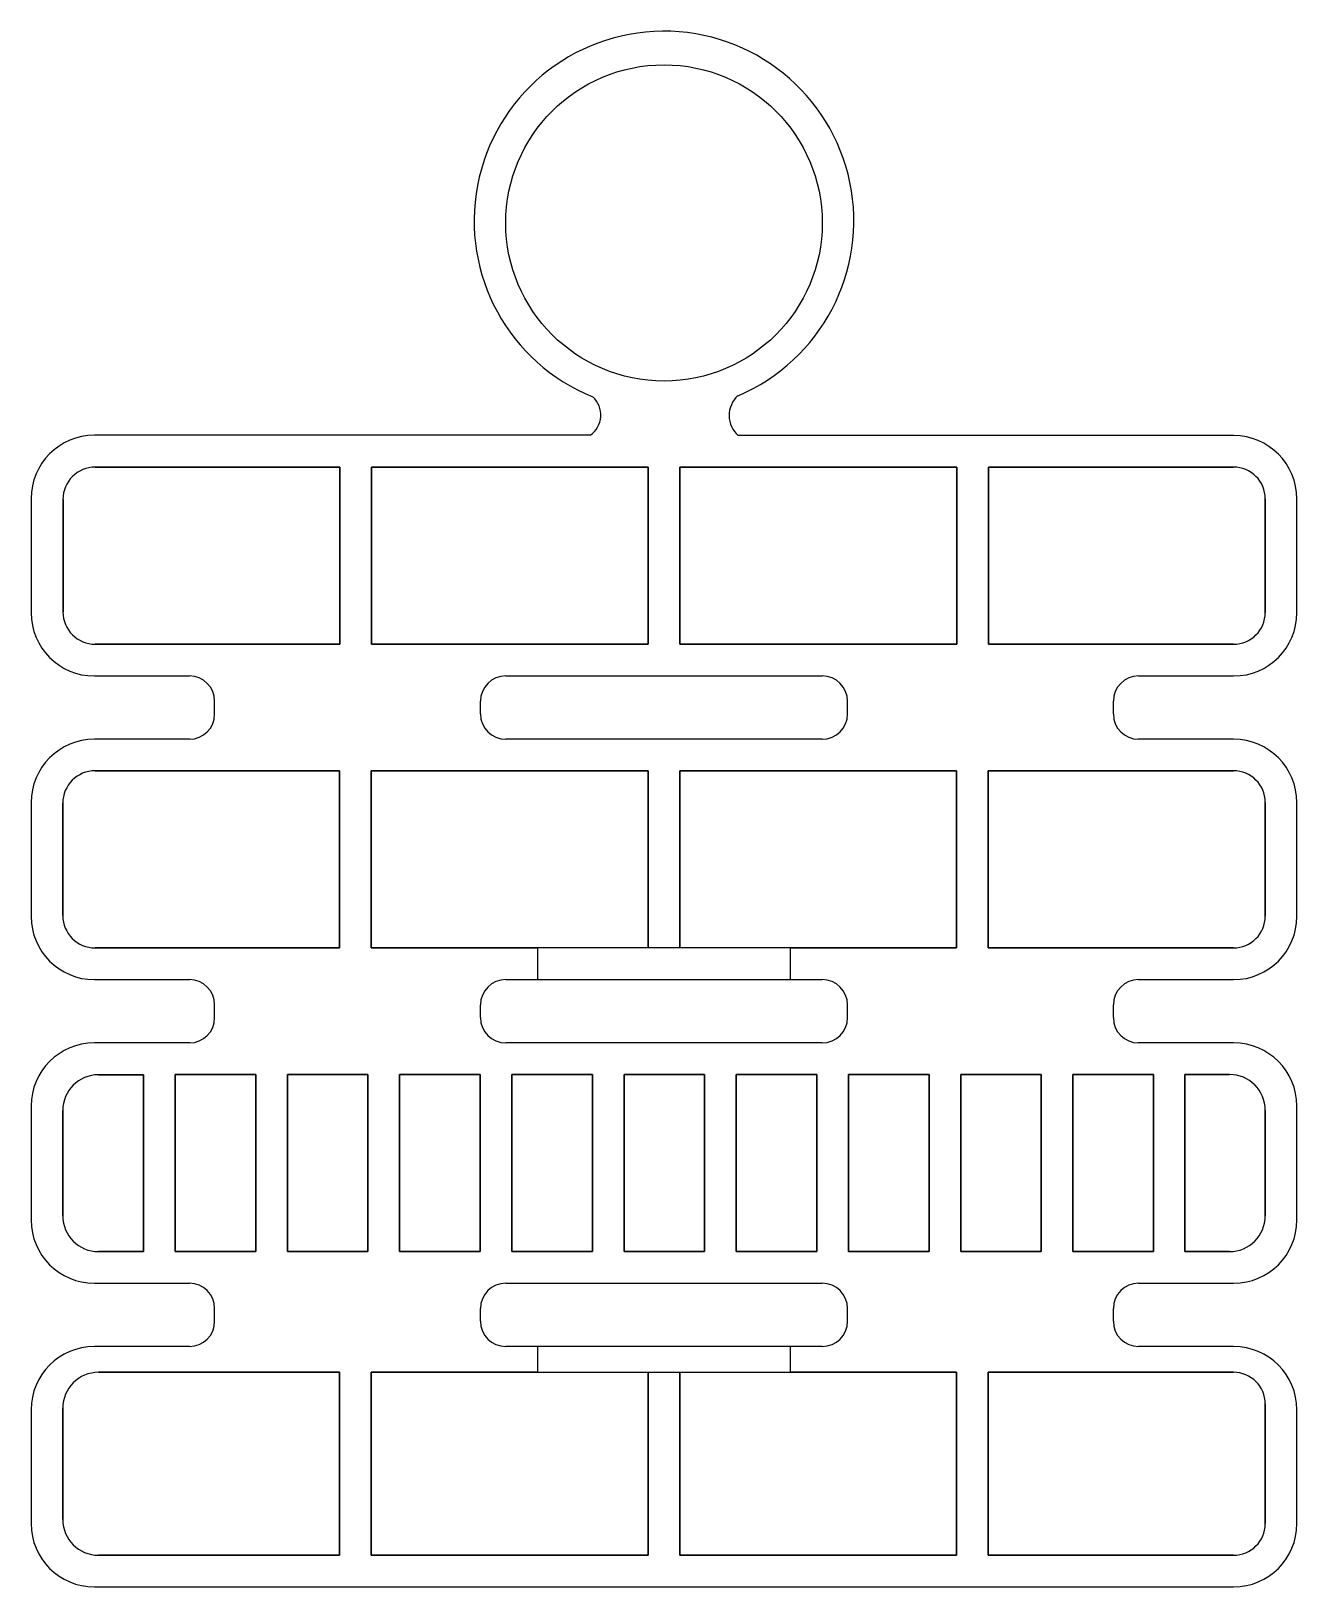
# Model space of a CAD drawing. Header units: millimetres. Extents: x -50 to 50, y 0 to 123.
import ezdxf

# ---------------------------------------------------------------- set-up
doc = ezdxf.new("R2010")
doc.units = ezdxf.units.MM
doc.layers.add('Body', color=7, linetype='CONTINUOUS')

msp = doc.modelspace()

# ---------------------------------------------------------------- linework, layer by layer
at = {"layer": 'Body'}
for p, q in [((12.5, 107.81), (12.5, 107.81, 15)), ((12.5, 107.81), (12.5, 107.81, 15)), ((-5.62, 94.06), (-5.62, 94.06, 15)), ((-5.62, 94.06), (-5.62, 94.06, 15)), ((5.85, 94.16), (5.85, 94.16, 15)), ((5.85, 94.16), (5.85, 94.16, 15)), ((-5.82, 91.03), (-45, 91.03)), ((-5.82, 91.03, 15), (-45, 91.03, 15)), ((-45, 91.03), (-45, 91.03, 15)), ((-45, 91.03), (-45, 91.03, 15)), ((-5.82, 91.03), (-45, 91.03)), ((-5.82, 91.03, 15), (-45, 91.03, 15)), ((-5.82, 91.03), (-5.82, 91.03, 15)), ((-5.82, 91.03), (-5.82, 91.03, 15)), ((45, 91), (5.87, 91)), ((45, 91, 15), (5.87, 91, 15)), ((5.87, 91), (5.87, 91, 15)), ((5.87, 91), (5.87, 91, 15)), ((45, 91), (5.87, 91)), ((45, 91, 15), (5.87, 91, 15)), ((45, 91), (45, 91, 15)), ((45, 91), (45, 91, 15)), ((-25.61, 88.51), (-44.93, 88.51)), ((-44.93, 88.51, 15), (-25.61, 88.51, 15)), ((-44.93, 88.51), (-44.93, 88.51, 15)), ((-25.61, 88.51), (-44.93, 88.51)), ((-44.93, 88.51), (-44.93, 88.51, 15)), ((-44.93, 88.51, 15), (-25.61, 88.51, 15)), ((-25.61, 74.51), (-25.61, 88.51)), ((-25.61, 88.51, 15), (-25.61, 74.51, 15)), ((-25.61, 88.51), (-25.61, 88.51, 15)), ((-25.61, 74.51), (-25.61, 88.51)), ((-25.61, 88.51), (-25.61, 88.51, 15)), ((-25.61, 88.51, 15), (-25.61, 74.51, 15)), ((-23.11, 88.51), (-23.11, 74.51)), ((-1.24, 88.51), (-23.11, 88.51)), ((-23.11, 88.51, 15), (-1.24, 88.51, 15)), ((-23.11, 74.51, 15), (-23.11, 88.51, 15)), ((-23.11, 88.51), (-23.11, 74.51)), ((-23.11, 74.51, 15), (-23.11, 88.51, 15)), ((-23.11, 88.51), (-23.11, 88.51, 15)), ((-1.24, 88.51), (-23.11, 88.51)), ((-23.11, 88.51), (-23.11, 88.51, 15)), ((-23.11, 88.51, 15), (-1.24, 88.51, 15)), ((-1.24, 74.51), (-1.24, 88.51)), ((-1.24, 88.51, 15), (-1.24, 74.51, 15)), ((-1.24, 88.51), (-1.24, 88.51, 15)), ((-1.24, 74.51), (-1.24, 88.51)), ((-1.24, 88.51), (-1.24, 88.51, 15)), ((-1.24, 88.51, 15), (-1.24, 74.51, 15)), ((1.26, 88.51), (1.26, 74.51)), ((23.13, 88.51), (1.26, 88.51)), ((1.26, 88.51, 15), (23.13, 88.51, 15)), ((1.26, 74.51, 15), (1.26, 88.51, 15)), ((1.26, 88.51), (1.26, 74.51)), ((1.26, 74.51, 15), (1.26, 88.51, 15)), ((1.26, 88.51), (1.26, 88.51, 15)), ((23.13, 88.51), (1.26, 88.51)), ((1.26, 88.51), (1.26, 88.51, 15)), ((1.26, 88.51, 15), (23.13, 88.51, 15)), ((23.13, 74.51), (23.13, 88.51)), ((23.13, 88.51, 15), (23.13, 74.51, 15)), ((23.13, 88.51), (23.13, 88.51, 15)), ((23.13, 74.51), (23.13, 88.51)), ((23.13, 88.51), (23.13, 88.51, 15)), ((23.13, 88.51, 15), (23.13, 74.51, 15)), ((25.63, 88.51), (25.63, 74.51)), ((45, 88.51), (25.63, 88.51)), ((25.63, 88.51, 15), (45, 88.51, 15)), ((25.63, 74.51, 15), (25.63, 88.51, 15)), ((25.63, 88.51), (25.63, 74.51)), ((25.63, 74.51, 15), (25.63, 88.51, 15)), ((25.63, 88.51), (25.63, 88.51, 15)), ((45, 88.51), (25.63, 88.51)), ((25.63, 88.51), (25.63, 88.51, 15)), ((25.63, 88.51, 15), (45, 88.51, 15)), ((45, 88.51), (45, 88.51, 15)), ((45, 88.51), (45, 88.51, 15)), ((-50, 86.03), (-50, 77)), ((-50, 86.03, 15), (-50, 77, 15)), ((-50, 86.03), (-50, 86.03, 15)), ((-50, 86.03), (-50, 77)), ((-50, 86.03, 15), (-50, 77, 15)), ((-50, 86.03), (-50, 86.03, 15)), ((-47.48, 85.95), (-47.48, 77.07)), ((-47.48, 77.07, 15), (-47.48, 85.95, 15)), ((-47.48, 85.95), (-47.48, 77.07)), ((-47.48, 77.07, 15), (-47.48, 85.95, 15)), ((-47.48, 85.95), (-47.48, 85.95, 15)), ((-47.48, 85.95), (-47.48, 85.95, 15)), ((47.5, 77.01), (47.5, 86.01)), ((47.5, 86.01, 15), (47.5, 77.01, 15)), ((47.5, 86.01), (47.5, 86.01, 15)), ((47.5, 77.01), (47.5, 86.01)), ((47.5, 86.01), (47.5, 86.01, 15)), ((47.5, 86.01, 15), (47.5, 77.01, 15)), ((50, 77), (50, 86)), ((50, 77, 15), (50, 86, 15)), ((50, 86), (50, 86, 15)), ((50, 86), (50, 86, 15)), ((50, 77), (50, 86)), ((50, 77, 15), (50, 86, 15)), ((-50, 77), (-50, 77, 15)), ((-50, 77), (-50, 77, 15)), ((-47.48, 77.07), (-47.48, 77.07, 15)), ((-47.48, 77.07), (-47.48, 77.07, 15)), ((47.5, 77.01), (47.5, 77.01, 15)), ((47.5, 77.01), (47.5, 77.01, 15)), ((50, 77), (50, 77, 15)), ((50, 77), (50, 77, 15)), ((-44.93, 74.51), (-25.61, 74.51)), ((-25.61, 74.51, 15), (-44.93, 74.51, 15)), ((-44.93, 74.51), (-44.93, 74.51, 15)), ((-44.93, 74.51), (-25.61, 74.51)), ((-25.61, 74.51, 15), (-44.93, 74.51, 15)), ((-44.93, 74.51), (-44.93, 74.51, 15)), ((-25.61, 74.51), (-25.61, 74.51, 15)), ((-25.61, 74.51), (-25.61, 74.51, 15)), ((-23.11, 74.51), (-1.24, 74.51)), ((-1.24, 74.51, 15), (-23.11, 74.51, 15)), ((-23.11, 74.51), (-23.11, 74.51, 15)), ((-23.11, 74.51), (-1.24, 74.51)), ((-1.24, 74.51, 15), (-23.11, 74.51, 15)), ((-23.11, 74.51), (-23.11, 74.51, 15)), ((-1.24, 74.51), (-1.24, 74.51, 15)), ((-1.24, 74.51), (-1.24, 74.51, 15)), ((1.26, 74.51), (23.13, 74.51)), ((23.13, 74.51, 15), (1.26, 74.51, 15)), ((1.26, 74.51), (1.26, 74.51, 15)), ((1.26, 74.51), (23.13, 74.51)), ((23.13, 74.51, 15), (1.26, 74.51, 15)), ((1.26, 74.51), (1.26, 74.51, 15)), ((23.13, 74.51), (23.13, 74.51, 15)), ((23.13, 74.51), (23.13, 74.51, 15)), ((25.63, 74.51), (45, 74.51)), ((45, 74.51, 15), (25.63, 74.51, 15)), ((25.63, 74.51), (25.63, 74.51, 15)), ((25.63, 74.51), (45, 74.51)), ((45, 74.51, 15), (25.63, 74.51, 15)), ((25.63, 74.51), (25.63, 74.51, 15)), ((45, 74.51), (45, 74.51, 15)), ((45, 74.51), (45, 74.51, 15)), ((-45, 72), (-37.5, 72)), ((-45, 72, 15), (-37.5, 72, 15)), ((-45, 72), (-45, 72, 15)), ((-45, 72), (-37.5, 72)), ((-45, 72, 15), (-37.5, 72, 15)), ((-45, 72), (-45, 72, 15)), ((-37.5, 72), (-37.5, 72, 15)), ((-37.5, 72), (-37.5, 72, 15)), ((-12.5, 72), (12.5, 72)), ((-12.5, 72, 15), (12.5, 72, 15)), ((-12.5, 72), (-12.5, 72, 15)), ((-12.5, 72), (-12.5, 72, 15)), ((-12.5, 72), (12.5, 72)), ((-12.5, 72, 15), (12.5, 72, 15)), ((12.5, 72), (12.5, 72, 15)), ((12.5, 72), (12.5, 72, 15)), ((37.5, 72), (45, 72)), ((37.5, 72, 15), (45, 72, 15)), ((37.5, 72), (37.5, 72, 15)), ((37.5, 72), (37.5, 72, 15)), ((37.5, 72), (45, 72)), ((37.5, 72, 15), (45, 72, 15)), ((45, 72), (45, 72, 15)), ((45, 72), (45, 72, 15)), ((-35.5, 69), (-35.5, 70)), ((-35.5, 69, 15), (-35.5, 70, 15)), ((-35.5, 70), (-35.5, 70, 15)), ((-35.5, 69), (-35.5, 70)), ((-35.5, 69, 15), (-35.5, 70, 15)), ((-35.5, 70), (-35.5, 70, 15)), ((-35.5, 69), (-35.5, 69, 15)), ((-35.5, 69), (-35.5, 69, 15)), ((-14.5, 69), (-14.5, 70)), ((-14.5, 69, 15), (-14.5, 70, 15)), ((-14.5, 70), (-14.5, 70, 15)), ((-14.5, 69), (-14.5, 70)), ((-14.5, 69, 15), (-14.5, 70, 15)), ((-14.5, 70), (-14.5, 70, 15)), ((-14.5, 69), (-14.5, 69, 15)), ((-14.5, 69), (-14.5, 69, 15)), ((14.5, 69), (14.5, 70)), ((14.5, 69, 15), (14.5, 70, 15)), ((14.5, 70), (14.5, 70, 15)), ((14.5, 70), (14.5, 70, 15)), ((14.5, 69), (14.5, 70)), ((14.5, 69, 15), (14.5, 70, 15)), ((14.5, 69), (14.5, 69, 15)), ((14.5, 69), (14.5, 69, 15)), ((35.5, 69), (35.5, 70)), ((35.5, 69, 15), (35.5, 70, 15)), ((35.5, 70), (35.5, 70, 15)), ((35.5, 69), (35.5, 70)), ((35.5, 69, 15), (35.5, 70, 15)), ((35.5, 70), (35.5, 70, 15)), ((35.5, 69), (35.5, 69, 15)), ((35.5, 69), (35.5, 69, 15)), ((-37.5, 67), (-45, 67)), ((-37.5, 67, 15), (-45, 67, 15)), ((-45, 67), (-45, 67, 15)), ((-45, 67), (-45, 67, 15)), ((-37.5, 67), (-45, 67)), ((-37.5, 67, 15), (-45, 67, 15)), ((-37.5, 67), (-37.5, 67, 15)), ((-37.5, 67), (-37.5, 67, 15)), ((12.5, 67), (-12.5, 67)), ((12.5, 67, 15), (-12.5, 67, 15)), ((-12.5, 67), (-12.5, 67, 15)), ((-12.5, 67), (-12.5, 67, 15)), ((12.5, 67), (-12.5, 67)), ((12.5, 67, 15), (-12.5, 67, 15)), ((12.5, 67), (12.5, 67, 15)), ((12.5, 67), (12.5, 67, 15)), ((45, 67), (37.5, 67)), ((45, 67, 15), (37.5, 67, 15)), ((37.5, 67), (37.5, 67, 15)), ((45, 67), (37.5, 67)), ((45, 67, 15), (37.5, 67, 15)), ((37.5, 67), (37.5, 67, 15)), ((45, 67), (45, 67, 15)), ((45, 67), (45, 67, 15)), ((-25.63, 64.51), (-44.93, 64.51)), ((-44.93, 64.51, 15), (-25.63, 64.51, 15)), ((-44.93, 64.51), (-44.93, 64.51, 15)), ((-25.63, 64.51), (-44.93, 64.51)), ((-44.93, 64.51), (-44.93, 64.51, 15)), ((-44.93, 64.51, 15), (-25.63, 64.51, 15)), ((-25.63, 50.51), (-25.63, 64.51)), ((-25.63, 64.51, 15), (-25.63, 50.51, 15)), ((-25.63, 64.51), (-25.63, 64.51, 15)), ((-25.63, 50.51), (-25.63, 64.51)), ((-25.63, 64.51), (-25.63, 64.51, 15)), ((-25.63, 64.51, 15), (-25.63, 50.51, 15)), ((-1.25, 64.51), (-23.13, 64.51)), ((-23.13, 64.51), (-23.13, 50.51)), ((-23.13, 64.51, 15), (-1.25, 64.51, 15)), ((-23.13, 50.51, 15), (-23.13, 64.51, 15)), ((-1.25, 64.51), (-23.13, 64.51)), ((-23.13, 64.51), (-23.13, 64.51, 15)), ((-23.13, 64.51, 15), (-1.25, 64.51, 15)), ((-23.13, 64.51), (-23.13, 50.51)), ((-23.13, 50.51, 15), (-23.13, 64.51, 15)), ((-23.13, 64.51), (-23.13, 64.51, 15)), ((-1.25, 50.51), (-1.25, 64.51)), ((-1.25, 64.51, 15), (-1.25, 50.51, 15)), ((-1.25, 50.51), (-1.25, 64.51)), ((-1.25, 64.51), (-1.25, 64.51, 15)), ((-1.25, 64.51, 15), (-1.25, 50.51, 15)), ((-1.25, 64.51), (-1.25, 64.51, 15)), ((23.12, 64.51), (1.25, 64.51)), ((1.25, 64.51), (1.25, 50.51)), ((1.25, 64.51, 15), (23.12, 64.51, 15)), ((1.25, 50.51, 15), (1.25, 64.51, 15)), ((23.12, 64.51), (1.25, 64.51)), ((1.25, 64.51), (1.25, 64.51, 15)), ((1.25, 64.51, 15), (23.12, 64.51, 15)), ((1.25, 64.51), (1.25, 50.51)), ((1.25, 50.51, 15), (1.25, 64.51, 15)), ((1.25, 64.51), (1.25, 64.51, 15)), ((23.12, 50.51), (23.12, 64.51)), ((23.12, 64.51, 15), (23.12, 50.51, 15)), ((23.12, 50.51), (23.12, 64.51)), ((23.12, 64.51), (23.12, 64.51, 15)), ((23.12, 64.51, 15), (23.12, 50.51, 15)), ((23.12, 64.51), (23.12, 64.51, 15)), ((25.62, 64.51), (25.62, 50.51)), ((45, 64.51), (25.62, 64.51)), ((25.62, 64.51, 15), (45, 64.51, 15)), ((25.62, 50.51, 15), (25.62, 64.51, 15)), ((25.62, 64.51), (25.62, 50.51)), ((25.62, 50.51, 15), (25.62, 64.51, 15)), ((25.62, 64.51), (25.62, 64.51, 15)), ((45, 64.51), (25.62, 64.51)), ((25.62, 64.51), (25.62, 64.51, 15)), ((25.62, 64.51, 15), (45, 64.51, 15)), ((45, 64.51), (45, 64.51, 15)), ((45, 64.51), (45, 64.51, 15)), ((-50, 62), (-50, 53)), ((-50, 62, 15), (-50, 53, 15)), ((-50, 62), (-50, 62, 15)), ((-50, 62), (-50, 53)), ((-50, 62, 15), (-50, 53, 15)), ((-50, 62), (-50, 62, 15)), ((-47.5, 61.94), (-47.5, 53.07)), ((-47.5, 53.07, 15), (-47.5, 61.94, 15)), ((-47.5, 61.94), (-47.5, 53.07)), ((-47.5, 53.07, 15), (-47.5, 61.94, 15)), ((-47.5, 61.94), (-47.5, 61.94, 15)), ((-47.5, 61.94), (-47.5, 61.94, 15)), ((47.5, 53.01), (47.5, 62.01)), ((47.5, 62.01, 15), (47.5, 53.01, 15)), ((47.5, 62.01), (47.5, 62.01, 15)), ((47.5, 53.01), (47.5, 62.01)), ((47.5, 62.01), (47.5, 62.01, 15)), ((47.5, 62.01, 15), (47.5, 53.01, 15)), ((50, 53), (50, 62)), ((50, 53, 15), (50, 62, 15)), ((50, 62), (50, 62, 15)), ((50, 53), (50, 62)), ((50, 53, 15), (50, 62, 15)), ((50, 62), (50, 62, 15)), ((-50, 53), (-50, 53, 15)), ((-50, 53), (-50, 53, 15)), ((-47.5, 53.07), (-47.5, 53.07, 15)), ((-47.5, 53.07), (-47.5, 53.07, 15)), ((47.5, 53.01), (47.5, 53.01, 15)), ((47.5, 53.01), (47.5, 53.01, 15)), ((50, 53), (50, 53, 15)), ((50, 53), (50, 53, 15)), ((-44.93, 50.51), (-25.63, 50.51)), ((-25.63, 50.51, 15), (-44.93, 50.51, 15)), ((-44.93, 50.51), (-44.93, 50.51, 15)), ((-44.93, 50.51), (-25.63, 50.51)), ((-25.63, 50.51, 15), (-44.93, 50.51, 15)), ((-44.93, 50.51), (-44.93, 50.51, 15)), ((-25.63, 50.51), (-25.63, 50.51, 15)), ((-25.63, 50.51), (-25.63, 50.51, 15)), ((-23.13, 50.51), (-10, 50.51)), ((-1.25, 50.51, 15), (-23.13, 50.51, 15)), ((-23.13, 50.51), (-23.13, 50.51, 15)), ((-23.13, 50.51), (-10, 50.51)), ((-1.25, 50.51, 15), (-23.13, 50.51, 15)), ((-23.13, 50.51), (-23.13, 50.51, 15)), ((-10, 50.51), (-10, 48)), ((-10, 50.51), (-10, 50.51, 3)), ((-1.25, 50.51, 3), (-10, 50.51, 3)), ((-10, 50.51), (-10, 50.51, 3)), ((-10, 50.51), (-10, 48)), ((-10, 50.51, 3), (-10, 48, 3)), ((-10, 50.51, 3), (-10, 48, 3)), ((-1.25, 50.51, 3), (-10, 50.51, 3)), ((1.25, 50.51), (-1.25, 50.51)), ((1.25, 50.51), (-1.25, 50.51)), ((-1.25, 50.51), (-1.25, 50.51, 3)), ((1.25, 50.51, 3), (-1.25, 50.51, 3)), ((-1.25, 50.51), (-1.25, 50.51, 3)), ((-1.25, 50.51, 3), (-1.25, 50.51, 15)), ((-1.25, 50.51, 3), (-1.25, 50.51, 15)), ((1.25, 50.51, 3), (-1.25, 50.51, 3)), ((23.12, 50.51, 15), (1.25, 50.51, 15)), ((23.12, 50.51, 15), (1.25, 50.51, 15)), ((1.25, 50.51, 3), (1.25, 50.51, 15)), ((10, 50.51, 3), (1.25, 50.51, 3)), ((1.25, 50.51), (1.25, 50.51, 3)), ((1.25, 50.51, 3), (1.25, 50.51, 15)), ((1.25, 50.51), (1.25, 50.51, 3)), ((10, 50.51, 3), (1.25, 50.51, 3)), ((10, 48), (10, 50.51)), ((10, 50.51), (23.12, 50.51)), ((10, 50.51), (10, 50.51, 3)), ((10, 48), (10, 50.51)), ((10, 48, 3), (10, 50.51, 3)), ((10, 50.51), (23.12, 50.51)), ((10, 50.51), (10, 50.51, 3)), ((10, 48, 3), (10, 50.51, 3)), ((23.12, 50.51), (23.12, 50.51, 15)), ((23.12, 50.51), (23.12, 50.51, 15)), ((25.62, 50.51), (45, 50.51)), ((45, 50.51, 15), (25.62, 50.51, 15)), ((25.62, 50.51), (25.62, 50.51, 15)), ((25.62, 50.51), (45, 50.51)), ((45, 50.51, 15), (25.62, 50.51, 15)), ((25.62, 50.51), (25.62, 50.51, 15)), ((45, 50.51), (45, 50.51, 15)), ((45, 50.51), (45, 50.51, 15)), ((-45, 48), (-37.5, 48)), ((-45, 48, 15), (-37.5, 48, 15)), ((-45, 48), (-45, 48, 15)), ((-45, 48), (-37.5, 48)), ((-45, 48, 15), (-37.5, 48, 15)), ((-45, 48), (-45, 48, 15)), ((-37.5, 48), (-37.5, 48, 15)), ((-37.5, 48), (-37.5, 48, 15)), ((-12.5, 48), (-10, 48)), ((-12.5, 48, 15), (12.5, 48, 15)), ((-12.5, 48), (-10, 48)), ((-12.5, 48, 15), (12.5, 48, 15)), ((-12.5, 48), (-12.5, 48, 15)), ((-12.5, 48), (-12.5, 48, 15)), ((-10, 48), (-10, 48, 3)), ((-10, 48, 3), (10, 48, 3)), ((-10, 48), (-10, 48, 3)), ((-10, 48, 3), (10, 48, 3)), ((10, 48), (12.5, 48)), ((10, 48), (10, 48, 3)), ((10, 48), (12.5, 48)), ((10, 48), (10, 48, 3)), ((12.5, 48), (12.5, 48, 15)), ((12.5, 48), (12.5, 48, 15)), ((37.5, 48), (45, 48)), ((37.5, 48, 15), (45, 48, 15)), ((37.5, 48), (37.5, 48, 15)), ((37.5, 48), (37.5, 48, 15)), ((37.5, 48), (45, 48)), ((37.5, 48, 15), (45, 48, 15)), ((45, 48), (45, 48, 15)), ((45, 48), (45, 48, 15)), ((-35.5, 45), (-35.5, 46)), ((-35.5, 45, 15), (-35.5, 46, 15)), ((-35.5, 46), (-35.5, 46, 15)), ((-35.5, 45), (-35.5, 46)), ((-35.5, 45, 15), (-35.5, 46, 15)), ((-35.5, 46), (-35.5, 46, 15)), ((-14.5, 45), (-14.5, 46)), ((-14.5, 45, 15), (-14.5, 46, 15)), ((-14.5, 46), (-14.5, 46, 15)), ((-14.5, 46), (-14.5, 46, 15)), ((-14.5, 45), (-14.5, 46)), ((-14.5, 45, 15), (-14.5, 46, 15)), ((14.5, 45), (14.5, 46)), ((14.5, 45, 15), (14.5, 46, 15)), ((14.5, 46), (14.5, 46, 15)), ((14.5, 45), (14.5, 46)), ((14.5, 45, 15), (14.5, 46, 15)), ((14.5, 46), (14.5, 46, 15)), ((35.5, 45), (35.5, 46)), ((35.5, 45, 15), (35.5, 46, 15)), ((35.5, 46), (35.5, 46, 15)), ((35.5, 45), (35.5, 46)), ((35.5, 45, 15), (35.5, 46, 15)), ((35.5, 46), (35.5, 46, 15)), ((-35.5, 45), (-35.5, 45, 15)), ((-35.5, 45), (-35.5, 45, 15)), ((-14.5, 45), (-14.5, 45, 15)), ((-14.5, 45), (-14.5, 45, 15)), ((14.5, 45), (14.5, 45, 15)), ((14.5, 45), (14.5, 45, 15)), ((35.5, 45), (35.5, 45, 15)), ((35.5, 45), (35.5, 45, 15)), ((-37.5, 43), (-45, 43)), ((-37.5, 43, 15), (-45, 43, 15)), ((-45, 43), (-45, 43, 15)), ((-45, 43), (-45, 43, 15)), ((-37.5, 43), (-45, 43)), ((-37.5, 43, 15), (-45, 43, 15)), ((-37.5, 43), (-37.5, 43, 15)), ((-37.5, 43), (-37.5, 43, 15)), ((12.5, 43), (-12.5, 43)), ((12.5, 43, 15), (-12.5, 43, 15)), ((-12.5, 43), (-12.5, 43, 15)), ((-12.5, 43), (-12.5, 43, 15)), ((12.5, 43), (-12.5, 43)), ((12.5, 43, 15), (-12.5, 43, 15)), ((12.5, 43), (12.5, 43, 15)), ((12.5, 43), (12.5, 43, 15)), ((45, 43), (37.5, 43)), ((45, 43, 15), (37.5, 43, 15)), ((37.5, 43), (37.5, 43, 15)), ((45, 43), (37.5, 43)), ((45, 43, 15), (37.5, 43, 15)), ((37.5, 43), (37.5, 43, 15)), ((45, 43), (45, 43, 15)), ((45, 43), (45, 43, 15)), ((-44.67, 40.48), (-41.12, 40.48)), ((-41.12, 40.48, 15), (-44.67, 40.48, 15)), ((-44.67, 40.48), (-44.67, 40.48, 15)), ((-44.67, 40.48), (-41.12, 40.48)), ((-41.12, 40.48, 15), (-44.67, 40.48, 15)), ((-44.67, 40.48), (-44.67, 40.48, 15)), ((-41.12, 40.48), (-41.12, 26.5)), ((-41.12, 26.5, 15), (-41.12, 40.48, 15)), ((-41.12, 40.48), (-41.12, 40.48, 15)), ((-41.12, 40.48), (-41.12, 26.5)), ((-41.12, 26.5, 15), (-41.12, 40.48, 15)), ((-41.12, 40.48), (-41.12, 40.48, 15)), ((-38.62, 26.5), (-38.62, 40.49)), ((-38.62, 40.49), (-32.25, 40.49)), ((-32.25, 40.49, 15), (-38.62, 40.49, 15)), ((-38.62, 40.49, 15), (-38.62, 26.5, 15)), ((-38.62, 26.5), (-38.62, 40.49)), ((-38.62, 40.49), (-38.62, 40.49, 15)), ((-38.62, 40.49, 15), (-38.62, 26.5, 15)), ((-38.62, 40.49), (-32.25, 40.49)), ((-32.25, 40.49, 15), (-38.62, 40.49, 15)), ((-38.62, 40.49), (-38.62, 40.49, 15)), ((-32.25, 40.49), (-32.25, 26.5)), ((-32.25, 26.5, 15), (-32.25, 40.49, 15)), ((-32.25, 40.49), (-32.25, 40.49, 15)), ((-32.25, 40.49), (-32.25, 26.5)), ((-32.25, 26.5, 15), (-32.25, 40.49, 15)), ((-32.25, 40.49), (-32.25, 40.49, 15)), ((-29.75, 26.5), (-29.75, 40.49)), ((-29.75, 40.49), (-23.39, 40.49)), ((-23.39, 40.49, 15), (-29.75, 40.49, 15)), ((-29.75, 40.49, 15), (-29.75, 26.5, 15)), ((-29.75, 26.5), (-29.75, 40.49)), ((-29.75, 40.49), (-29.75, 40.49, 15)), ((-29.75, 40.49, 15), (-29.75, 26.5, 15)), ((-29.75, 40.49), (-23.39, 40.49)), ((-23.39, 40.49, 15), (-29.75, 40.49, 15)), ((-29.75, 40.49), (-29.75, 40.49, 15)), ((-23.39, 40.49), (-23.39, 26.5)), ((-23.39, 26.5, 15), (-23.39, 40.49, 15)), ((-23.39, 40.49), (-23.39, 40.49, 15)), ((-23.39, 40.49), (-23.39, 26.5)), ((-23.39, 26.5, 15), (-23.39, 40.49, 15)), ((-23.39, 40.49), (-23.39, 40.49, 15)), ((-20.89, 26.5), (-20.89, 40.49)), ((-20.89, 40.49), (-14.52, 40.49)), ((-14.52, 40.49, 15), (-20.89, 40.49, 15)), ((-20.89, 40.49, 15), (-20.89, 26.5, 15)), ((-20.89, 26.5), (-20.89, 40.49)), ((-20.89, 40.49), (-20.89, 40.49, 15)), ((-20.89, 40.49, 15), (-20.89, 26.5, 15)), ((-20.89, 40.49), (-14.52, 40.49)), ((-14.52, 40.49, 15), (-20.89, 40.49, 15)), ((-20.89, 40.49), (-20.89, 40.49, 15)), ((-14.52, 40.49), (-14.52, 26.5)), ((-14.52, 26.5, 15), (-14.52, 40.49, 15)), ((-14.52, 40.49), (-14.52, 40.49, 15)), ((-14.52, 40.49), (-14.52, 26.5)), ((-14.52, 26.5, 15), (-14.52, 40.49, 15)), ((-14.52, 40.49), (-14.52, 40.49, 15)), ((-12.02, 26.5), (-12.02, 40.49)), ((-12.02, 40.49), (-5.66, 40.49)), ((-5.66, 40.49, 15), (-12.02, 40.49, 15)), ((-12.02, 40.49, 15), (-12.02, 26.5, 15)), ((-12.02, 26.5), (-12.02, 40.49)), ((-12.02, 40.49), (-12.02, 40.49, 15)), ((-12.02, 40.49, 15), (-12.02, 26.5, 15)), ((-12.02, 40.49), (-5.66, 40.49)), ((-5.66, 40.49, 15), (-12.02, 40.49, 15)), ((-12.02, 40.49), (-12.02, 40.49, 15)), ((-5.66, 40.49), (-5.66, 26.5)), ((-5.66, 26.5, 15), (-5.66, 40.49, 15)), ((-5.66, 40.49), (-5.66, 40.49, 15)), ((-5.66, 40.49), (-5.66, 26.5)), ((-5.66, 26.5, 15), (-5.66, 40.49, 15)), ((-5.66, 40.49), (-5.66, 40.49, 15)), ((-3.16, 26.5), (-3.16, 40.49)), ((-3.16, 40.49), (3.21, 40.49)), ((3.21, 40.49, 15), (-3.16, 40.49, 15)), ((-3.16, 40.49, 15), (-3.16, 26.5, 15)), ((-3.16, 26.5), (-3.16, 40.49)), ((-3.16, 40.49), (-3.16, 40.49, 15)), ((-3.16, 40.49, 15), (-3.16, 26.5, 15)), ((-3.16, 40.49), (3.21, 40.49)), ((3.21, 40.49, 15), (-3.16, 40.49, 15)), ((-3.16, 40.49), (-3.16, 40.49, 15)), ((3.21, 40.49), (3.21, 26.5)), ((3.21, 26.5, 15), (3.21, 40.49, 15)), ((3.21, 40.49), (3.21, 40.49, 15)), ((3.21, 40.49), (3.21, 26.5)), ((3.21, 26.5, 15), (3.21, 40.49, 15)), ((3.21, 40.49), (3.21, 40.49, 15)), ((5.71, 26.5), (5.71, 40.49)), ((5.71, 40.49), (12.07, 40.49)), ((12.07, 40.49, 15), (5.71, 40.49, 15)), ((5.71, 40.49, 15), (5.71, 26.5, 15)), ((5.71, 26.5), (5.71, 40.49)), ((5.71, 40.49), (5.71, 40.49, 15)), ((5.71, 40.49, 15), (5.71, 26.5, 15)), ((5.71, 40.49), (12.07, 40.49)), ((12.07, 40.49, 15), (5.71, 40.49, 15)), ((5.71, 40.49), (5.71, 40.49, 15)), ((12.07, 40.49), (12.07, 26.5)), ((12.07, 26.5, 15), (12.07, 40.49, 15)), ((12.07, 40.49), (12.07, 40.49, 15)), ((12.07, 40.49), (12.07, 26.5)), ((12.07, 26.5, 15), (12.07, 40.49, 15)), ((12.07, 40.49), (12.07, 40.49, 15)), ((14.57, 26.5), (14.57, 40.49)), ((14.57, 40.49), (20.94, 40.49)), ((20.94, 40.49, 15), (14.57, 40.49, 15)), ((14.57, 40.49, 15), (14.57, 26.5, 15)), ((14.57, 26.5), (14.57, 40.49)), ((14.57, 40.49), (14.57, 40.49, 15)), ((14.57, 40.49, 15), (14.57, 26.5, 15)), ((14.57, 40.49), (20.94, 40.49)), ((20.94, 40.49, 15), (14.57, 40.49, 15)), ((14.57, 40.49), (14.57, 40.49, 15)), ((20.94, 40.49), (20.94, 26.5)), ((20.94, 26.5, 15), (20.94, 40.49, 15)), ((20.94, 40.49), (20.94, 40.49, 15)), ((20.94, 40.49), (20.94, 26.5)), ((20.94, 26.5, 15), (20.94, 40.49, 15)), ((20.94, 40.49), (20.94, 40.49, 15)), ((23.44, 26.5), (23.44, 40.49)), ((23.44, 40.49), (29.8, 40.49)), ((29.8, 40.49, 15), (23.44, 40.49, 15)), ((23.44, 40.49, 15), (23.44, 26.5, 15)), ((23.44, 26.5), (23.44, 40.49)), ((23.44, 40.49), (23.44, 40.49, 15)), ((23.44, 40.49, 15), (23.44, 26.5, 15)), ((23.44, 40.49), (29.8, 40.49)), ((29.8, 40.49, 15), (23.44, 40.49, 15)), ((23.44, 40.49), (23.44, 40.49, 15)), ((29.8, 40.49), (29.8, 26.5)), ((29.8, 26.5, 15), (29.8, 40.49, 15)), ((29.8, 40.49), (29.8, 40.49, 15)), ((29.8, 40.49), (29.8, 26.5)), ((29.8, 26.5, 15), (29.8, 40.49, 15)), ((29.8, 40.49), (29.8, 40.49, 15)), ((32.3, 26.5), (32.3, 40.49)), ((32.3, 40.49), (38.66, 40.49)), ((38.66, 40.49, 15), (32.3, 40.49, 15)), ((32.3, 40.49, 15), (32.3, 26.5, 15)), ((32.3, 26.5), (32.3, 40.49)), ((32.3, 40.49), (32.3, 40.49, 15)), ((32.3, 40.49, 15), (32.3, 26.5, 15)), ((32.3, 40.49), (38.66, 40.49)), ((38.66, 40.49, 15), (32.3, 40.49, 15)), ((32.3, 40.49), (32.3, 40.49, 15)), ((38.66, 40.49), (38.66, 26.5)), ((38.66, 26.5, 15), (38.66, 40.49, 15)), ((38.66, 40.49), (38.66, 40.49, 15)), ((38.66, 40.49), (38.66, 26.5)), ((38.66, 26.5, 15), (38.66, 40.49, 15)), ((38.66, 40.49), (38.66, 40.49, 15)), ((41.16, 26.5), (41.16, 40.5)), ((41.16, 40.5), (44.67, 40.5)), ((44.67, 40.5, 15), (41.16, 40.5, 15)), ((41.16, 40.5, 15), (41.16, 26.5, 15)), ((41.16, 26.5), (41.16, 40.5)), ((41.16, 40.5), (41.16, 40.5, 15)), ((41.16, 40.5, 15), (41.16, 26.5, 15)), ((41.16, 40.5), (44.67, 40.5)), ((44.67, 40.5, 15), (41.16, 40.5, 15)), ((41.16, 40.5), (41.16, 40.5, 15)), ((44.67, 40.5), (44.67, 40.5, 15)), ((44.67, 40.5), (44.67, 40.5, 15)), ((-50, 38), (-50, 29)), ((-50, 38, 15), (-50, 29, 15)), ((-50, 38), (-50, 38, 15)), ((-50, 38), (-50, 29)), ((-50, 38, 15), (-50, 29, 15)), ((-50, 38), (-50, 38, 15)), ((-47.5, 29.33), (-47.5, 37.65)), ((-47.5, 37.65, 15), (-47.5, 29.33, 15)), ((-47.5, 37.65), (-47.5, 37.65, 15)), ((-47.5, 29.33), (-47.5, 37.65)), ((-47.5, 37.65), (-47.5, 37.65, 15)), ((-47.5, 37.65, 15), (-47.5, 29.33, 15)), ((47.5, 37.67), (47.5, 29.33)), ((47.5, 29.33, 15), (47.5, 37.67, 15)), ((47.5, 37.67), (47.5, 29.33)), ((47.5, 29.33, 15), (47.5, 37.67, 15)), ((47.5, 37.67), (47.5, 37.67, 15)), ((47.5, 37.67), (47.5, 37.67, 15)), ((50, 29), (50, 38)), ((50, 29, 15), (50, 38, 15)), ((50, 38), (50, 38, 15)), ((50, 29), (50, 38)), ((50, 29, 15), (50, 38, 15)), ((50, 38), (50, 38, 15)), ((-50, 29), (-50, 29, 15)), ((-50, 29), (-50, 29, 15)), ((-47.5, 29.33), (-47.5, 29.33, 15)), ((-47.5, 29.33), (-47.5, 29.33, 15)), ((47.5, 29.33), (47.5, 29.33, 15)), ((47.5, 29.33), (47.5, 29.33, 15)), ((50, 29), (50, 29, 15)), ((50, 29), (50, 29, 15)), ((-41.12, 26.5), (-44.67, 26.5)), ((-44.67, 26.5, 15), (-41.12, 26.5, 15)), ((-44.67, 26.5), (-44.67, 26.5, 15)), ((-41.12, 26.5), (-44.67, 26.5)), ((-44.67, 26.5), (-44.67, 26.5, 15)), ((-44.67, 26.5, 15), (-41.12, 26.5, 15)), ((-41.12, 26.5), (-41.12, 26.5, 15)), ((-41.12, 26.5), (-41.12, 26.5, 15)), ((-32.25, 26.5), (-38.62, 26.5)), ((-38.62, 26.5, 15), (-32.25, 26.5, 15)), ((-38.62, 26.5), (-38.62, 26.5, 15)), ((-32.25, 26.5), (-38.62, 26.5)), ((-38.62, 26.5), (-38.62, 26.5, 15)), ((-38.62, 26.5, 15), (-32.25, 26.5, 15)), ((-32.25, 26.5), (-32.25, 26.5, 15)), ((-32.25, 26.5), (-32.25, 26.5, 15)), ((-23.39, 26.5), (-29.75, 26.5)), ((-29.75, 26.5, 15), (-23.39, 26.5, 15)), ((-29.75, 26.5), (-29.75, 26.5, 15)), ((-23.39, 26.5), (-29.75, 26.5)), ((-29.75, 26.5), (-29.75, 26.5, 15)), ((-29.75, 26.5, 15), (-23.39, 26.5, 15)), ((-23.39, 26.5), (-23.39, 26.5, 15)), ((-23.39, 26.5), (-23.39, 26.5, 15)), ((-14.52, 26.5), (-20.89, 26.5)), ((-20.89, 26.5, 15), (-14.52, 26.5, 15)), ((-20.89, 26.5), (-20.89, 26.5, 15)), ((-14.52, 26.5), (-20.89, 26.5)), ((-20.89, 26.5), (-20.89, 26.5, 15)), ((-20.89, 26.5, 15), (-14.52, 26.5, 15)), ((-14.52, 26.5), (-14.52, 26.5, 15)), ((-14.52, 26.5), (-14.52, 26.5, 15)), ((-5.66, 26.5), (-12.02, 26.5)), ((-12.02, 26.5, 15), (-5.66, 26.5, 15)), ((-12.02, 26.5), (-12.02, 26.5, 15)), ((-5.66, 26.5), (-12.02, 26.5)), ((-12.02, 26.5), (-12.02, 26.5, 15)), ((-12.02, 26.5, 15), (-5.66, 26.5, 15)), ((-5.66, 26.5), (-5.66, 26.5, 15)), ((-5.66, 26.5), (-5.66, 26.5, 15)), ((3.21, 26.5), (-3.16, 26.5)), ((-3.16, 26.5, 15), (3.21, 26.5, 15)), ((-3.16, 26.5), (-3.16, 26.5, 15)), ((3.21, 26.5), (-3.16, 26.5)), ((-3.16, 26.5), (-3.16, 26.5, 15)), ((-3.16, 26.5, 15), (3.21, 26.5, 15)), ((3.21, 26.5), (3.21, 26.5, 15)), ((3.21, 26.5), (3.21, 26.5, 15)), ((12.07, 26.5), (5.71, 26.5)), ((5.71, 26.5, 15), (12.07, 26.5, 15)), ((5.71, 26.5), (5.71, 26.5, 15)), ((12.07, 26.5), (5.71, 26.5)), ((5.71, 26.5), (5.71, 26.5, 15)), ((5.71, 26.5, 15), (12.07, 26.5, 15)), ((12.07, 26.5), (12.07, 26.5, 15)), ((12.07, 26.5), (12.07, 26.5, 15)), ((20.94, 26.5), (14.57, 26.5)), ((14.57, 26.5, 15), (20.94, 26.5, 15)), ((14.57, 26.5), (14.57, 26.5, 15)), ((20.94, 26.5), (14.57, 26.5)), ((14.57, 26.5), (14.57, 26.5, 15)), ((14.57, 26.5, 15), (20.94, 26.5, 15)), ((20.94, 26.5), (20.94, 26.5, 15)), ((20.94, 26.5), (20.94, 26.5, 15)), ((29.8, 26.5), (23.44, 26.5)), ((23.44, 26.5, 15), (29.8, 26.5, 15)), ((23.44, 26.5), (23.44, 26.5, 15)), ((29.8, 26.5), (23.44, 26.5)), ((23.44, 26.5), (23.44, 26.5, 15)), ((23.44, 26.5, 15), (29.8, 26.5, 15)), ((29.8, 26.5), (29.8, 26.5, 15)), ((29.8, 26.5), (29.8, 26.5, 15)), ((38.66, 26.5), (32.3, 26.5)), ((32.3, 26.5, 15), (38.66, 26.5, 15)), ((32.3, 26.5), (32.3, 26.5, 15)), ((38.66, 26.5), (32.3, 26.5)), ((32.3, 26.5), (32.3, 26.5, 15)), ((32.3, 26.5, 15), (38.66, 26.5, 15)), ((38.66, 26.5), (38.66, 26.5, 15)), ((38.66, 26.5), (38.66, 26.5, 15)), ((44.67, 26.5), (41.16, 26.5)), ((41.16, 26.5, 15), (44.67, 26.5, 15)), ((44.67, 26.5), (41.16, 26.5)), ((41.16, 26.5), (41.16, 26.5, 15)), ((41.16, 26.5, 15), (44.67, 26.5, 15)), ((41.16, 26.5), (41.16, 26.5, 15)), ((44.67, 26.5), (44.67, 26.5, 15)), ((44.67, 26.5), (44.67, 26.5, 15)), ((-45, 24), (-37.5, 24)), ((-45, 24, 15), (-37.5, 24, 15)), ((-45, 24), (-45, 24, 15)), ((-45, 24), (-37.5, 24)), ((-45, 24, 15), (-37.5, 24, 15)), ((-45, 24), (-45, 24, 15)), ((-37.5, 24), (-37.5, 24, 15)), ((-37.5, 24), (-37.5, 24, 15)), ((-12.5, 24), (12.5, 24)), ((-12.5, 24, 15), (12.5, 24, 15)), ((-12.5, 24), (-12.5, 24, 15)), ((-12.5, 24), (12.5, 24)), ((-12.5, 24, 15), (12.5, 24, 15)), ((-12.5, 24), (-12.5, 24, 15)), ((12.5, 24), (12.5, 24, 15)), ((12.5, 24), (12.5, 24, 15)), ((37.5, 24), (45, 24)), ((37.5, 24, 15), (45, 24, 15)), ((37.5, 24), (37.5, 24, 15)), ((37.5, 24), (37.5, 24, 15)), ((37.5, 24), (45, 24)), ((37.5, 24, 15), (45, 24, 15)), ((45, 24), (45, 24, 15)), ((45, 24), (45, 24, 15)), ((-35.5, 21), (-35.5, 22)), ((-35.5, 21, 15), (-35.5, 22, 15)), ((-35.5, 22), (-35.5, 22, 15)), ((-35.5, 21), (-35.5, 22)), ((-35.5, 21, 15), (-35.5, 22, 15)), ((-35.5, 22), (-35.5, 22, 15)), ((-35.5, 21), (-35.5, 21, 15)), ((-35.5, 21), (-35.5, 21, 15)), ((-14.5, 21), (-14.5, 22)), ((-14.5, 21, 15), (-14.5, 22, 15)), ((-14.5, 22), (-14.5, 22, 15)), ((-14.5, 22), (-14.5, 22, 15)), ((-14.5, 21), (-14.5, 22)), ((-14.5, 21, 15), (-14.5, 22, 15)), ((-14.5, 21), (-14.5, 21, 15)), ((-14.5, 21), (-14.5, 21, 15)), ((14.5, 21), (14.5, 22)), ((14.5, 21, 15), (14.5, 22, 15)), ((14.5, 22), (14.5, 22, 15)), ((14.5, 21), (14.5, 22)), ((14.5, 21, 15), (14.5, 22, 15)), ((14.5, 22), (14.5, 22, 15)), ((14.5, 21), (14.5, 21, 15)), ((14.5, 21), (14.5, 21, 15)), ((35.5, 21), (35.5, 22)), ((35.5, 21, 15), (35.5, 22, 15)), ((35.5, 22), (35.5, 22, 15)), ((35.5, 21), (35.5, 22)), ((35.5, 21, 15), (35.5, 22, 15)), ((35.5, 22), (35.5, 22, 15)), ((35.5, 21), (35.5, 21, 15)), ((35.5, 21), (35.5, 21, 15)), ((-45, 19), (-45, 19, 15)), ((-37.5, 19), (-45, 19)), ((-37.5, 19, 15), (-45, 19, 15)), ((-45, 19), (-45, 19, 15)), ((-37.5, 19), (-45, 19)), ((-37.5, 19, 15), (-45, 19, 15)), ((-37.5, 19), (-37.5, 19, 15)), ((-37.5, 19), (-37.5, 19, 15)), ((-10, 19), (-12.5, 19)), ((12.5, 19, 15), (-12.5, 19, 15)), ((-10, 19), (-12.5, 19)), ((-12.5, 19), (-12.5, 19, 15)), ((12.5, 19, 15), (-12.5, 19, 15)), ((-12.5, 19), (-12.5, 19, 15)), ((-10, 19), (-10, 16.96)), ((10, 19, 3), (-10, 19, 3)), ((-10, 19), (-10, 19, 3)), ((-10, 19), (-10, 19, 3)), ((-10, 19), (-10, 16.96)), ((-10, 19, 3), (-10, 16.96, 3)), ((-10, 19, 3), (-10, 16.96, 3)), ((10, 19, 3), (-10, 19, 3)), ((10, 16.96), (10, 19)), ((12.5, 19), (10, 19)), ((10, 19), (10, 19, 3)), ((10, 16.96), (10, 19)), ((10, 16.96, 3), (10, 19, 3)), ((12.5, 19), (10, 19)), ((10, 19), (10, 19, 3)), ((10, 16.96, 3), (10, 19, 3)), ((12.5, 19), (12.5, 19, 15)), ((12.5, 19), (12.5, 19, 15)), ((45, 19), (37.5, 19)), ((45, 19, 15), (37.5, 19, 15)), ((37.5, 19), (37.5, 19, 15)), ((45, 19), (37.5, 19)), ((45, 19, 15), (37.5, 19, 15)), ((37.5, 19), (37.5, 19, 15)), ((45, 19), (45, 19, 15)), ((45, 19), (45, 19, 15)), ((-25.63, 16.96), (-44.67, 16.96)), ((-44.67, 16.96, 15), (-25.63, 16.96, 15)), ((-44.67, 16.96), (-44.67, 16.96, 15)), ((-25.63, 16.96), (-44.67, 16.96)), ((-44.67, 16.96), (-44.67, 16.96, 15)), ((-44.67, 16.96, 15), (-25.63, 16.96, 15)), ((-25.63, 2.5), (-25.63, 16.96)), ((-25.63, 16.96, 15), (-25.63, 2.5, 15)), ((-25.63, 16.96), (-25.63, 16.96, 15)), ((-25.63, 2.5), (-25.63, 16.96)), ((-25.63, 16.96), (-25.63, 16.96, 15)), ((-25.63, 16.96, 15), (-25.63, 2.5, 15)), ((-23.13, 16.96), (-23.13, 2.5)), ((-10, 16.96), (-23.13, 16.96)), ((-23.13, 16.96, 15), (-1.25, 16.96, 15)), ((-23.13, 2.5, 15), (-23.13, 16.96, 15)), ((-23.13, 16.96), (-23.13, 2.5)), ((-23.13, 2.5, 15), (-23.13, 16.96, 15)), ((-23.13, 16.96), (-23.13, 16.96, 15)), ((-10, 16.96), (-23.13, 16.96)), ((-23.13, 16.96), (-23.13, 16.96, 15)), ((-23.13, 16.96, 15), (-1.25, 16.96, 15)), ((-10, 16.96), (-10, 16.96, 3)), ((-10, 16.96, 3), (-1.25, 16.96, 3)), ((-10, 16.96), (-10, 16.96, 3)), ((-10, 16.96, 3), (-1.25, 16.96, 3)), ((-1.25, 2.5), (-1.25, 16.96)), ((-1.25, 16.96), (1.25, 16.96)), ((-1.25, 16.96, 15), (-1.25, 2.5, 15)), ((-1.25, 2.5), (-1.25, 16.96)), ((-1.25, 16.96), (-1.25, 16.96, 3)), ((-1.25, 16.96, 3), (-1.25, 16.96, 15)), ((-1.25, 16.96, 15), (-1.25, 2.5, 15)), ((-1.25, 16.96), (1.25, 16.96)), ((-1.25, 16.96, 3), (1.25, 16.96, 3)), ((-1.25, 16.96), (-1.25, 16.96, 3)), ((-1.25, 16.96, 3), (-1.25, 16.96, 15)), ((-1.25, 16.96, 3), (1.25, 16.96, 3)), ((1.25, 16.96), (1.25, 2.5)), ((1.25, 16.96, 15), (23.12, 16.96, 15)), ((1.25, 2.5, 15), (1.25, 16.96, 15)), ((1.25, 16.96), (1.25, 16.96, 3)), ((1.25, 16.96), (1.25, 2.5)), ((1.25, 2.5, 15), (1.25, 16.96, 15)), ((1.25, 16.96), (1.25, 16.96, 3)), ((1.25, 16.96, 3), (1.25, 16.96, 15)), ((1.25, 16.96, 3), (10, 16.96, 3)), ((1.25, 16.96, 3), (1.25, 16.96, 15)), ((1.25, 16.96, 15), (23.12, 16.96, 15)), ((1.25, 16.96, 3), (10, 16.96, 3)), ((23.12, 16.96), (10, 16.96)), ((23.12, 16.96), (10, 16.96)), ((10, 16.96), (10, 16.96, 3)), ((10, 16.96), (10, 16.96, 3)), ((23.12, 2.5), (23.12, 16.96)), ((23.12, 16.96, 15), (23.12, 2.5, 15)), ((23.12, 2.5), (23.12, 16.96)), ((23.12, 16.96), (23.12, 16.96, 15)), ((23.12, 16.96, 15), (23.12, 2.5, 15)), ((23.12, 16.96), (23.12, 16.96, 15)), ((25.62, 16.96), (25.62, 2.5)), ((45, 16.96), (25.62, 16.96)), ((25.62, 16.96, 15), (45, 16.96, 15)), ((25.62, 2.5, 15), (25.62, 16.96, 15)), ((25.62, 16.96), (25.62, 2.5)), ((25.62, 2.5, 15), (25.62, 16.96, 15)), ((25.62, 16.96), (25.62, 16.96, 15)), ((45, 16.96), (25.62, 16.96)), ((25.62, 16.96), (25.62, 16.96, 15)), ((25.62, 16.96, 15), (45, 16.96, 15)), ((45, 16.96), (45, 16.96, 15)), ((45, 16.96), (45, 16.96, 15)), ((-50, 14), (-50, 14, 15)), ((-50, 14), (-50, 5)), ((-50, 14, 15), (-50, 5, 15)), ((-50, 14), (-50, 14, 15)), ((-50, 14), (-50, 5)), ((-50, 14, 15), (-50, 5, 15)), ((-47.5, 14.13), (-47.5, 5.33)), ((-47.5, 5.33, 15), (-47.5, 14.13, 15)), ((-47.5, 14.13), (-47.5, 5.33)), ((-47.5, 5.33, 15), (-47.5, 14.13, 15)), ((-47.5, 14.13), (-47.5, 14.13, 15)), ((-47.5, 14.13), (-47.5, 14.13, 15)), ((47.5, 5), (47.5, 14.46)), ((47.5, 14.46, 15), (47.5, 5, 15)), ((47.5, 14.46), (47.5, 14.46, 15)), ((47.5, 5), (47.5, 14.46)), ((47.5, 14.46), (47.5, 14.46, 15)), ((47.5, 14.46, 15), (47.5, 5, 15)), ((50, 5), (50, 14)), ((50, 5, 15), (50, 14, 15)), ((50, 14), (50, 14, 15)), ((50, 5), (50, 14)), ((50, 5, 15), (50, 14, 15)), ((50, 14), (50, 14, 15)), ((-50, 5), (-50, 5, 15)), ((-50, 5), (-50, 5, 15)), ((-47.5, 5.33), (-47.5, 5.33, 15)), ((-47.5, 5.33), (-47.5, 5.33, 15)), ((47.5, 5), (47.5, 5, 15)), ((47.5, 5), (47.5, 5, 15)), ((50, 5), (50, 5, 15)), ((50, 5), (50, 5, 15)), ((-44.67, 2.5), (-25.63, 2.5)), ((-25.63, 2.5, 15), (-44.67, 2.5, 15)), ((-44.67, 2.5), (-44.67, 2.5, 15)), ((-44.67, 2.5), (-25.63, 2.5)), ((-25.63, 2.5, 15), (-44.67, 2.5, 15)), ((-44.67, 2.5), (-44.67, 2.5, 15)), ((-25.63, 2.5), (-25.63, 2.5, 15)), ((-25.63, 2.5), (-25.63, 2.5, 15)), ((-23.13, 2.5), (-1.25, 2.5)), ((-1.25, 2.5, 15), (-23.13, 2.5, 15)), ((-23.13, 2.5), (-23.13, 2.5, 15)), ((-23.13, 2.5), (-1.25, 2.5)), ((-1.25, 2.5, 15), (-23.13, 2.5, 15)), ((-23.13, 2.5), (-23.13, 2.5, 15)), ((-1.25, 2.5), (-1.25, 2.5, 15)), ((-1.25, 2.5), (-1.25, 2.5, 15)), ((1.25, 2.5), (23.12, 2.5)), ((23.12, 2.5, 15), (1.25, 2.5, 15)), ((1.25, 2.5), (1.25, 2.5, 15)), ((1.25, 2.5), (23.12, 2.5)), ((23.12, 2.5, 15), (1.25, 2.5, 15)), ((1.25, 2.5), (1.25, 2.5, 15)), ((23.12, 2.5), (23.12, 2.5, 15)), ((23.12, 2.5), (23.12, 2.5, 15)), ((25.62, 2.5), (45, 2.5)), ((45, 2.5, 15), (25.62, 2.5, 15)), ((25.62, 2.5), (25.62, 2.5, 15)), ((25.62, 2.5), (45, 2.5)), ((45, 2.5, 15), (25.62, 2.5, 15)), ((25.62, 2.5), (25.62, 2.5, 15)), ((45, 2.5), (45, 2.5, 15)), ((45, 2.5), (45, 2.5, 15)), ((-45, 0), (45, 0)), ((-45, 0, 15), (45, 0, 15)), ((-45, 0), (-45, 0, 15)), ((-45, 0), (-45, 0, 15)), ((-45, 0), (45, 0)), ((-45, 0, 15), (45, 0, 15)), ((45, 0), (45, 0, 15)), ((45, 0), (45, 0, 15))]:
    msp.add_line(p, q, dxfattribs=at)
for centre in [(0, 107.81), (0, 107.81, 15), (0, 107.81), (0, 107.81, 15)]:
    msp.add_circle(centre, 12.5, dxfattribs=at)
for centre, radius, start, end in [((0, 107.97), 15, -67.0568, -111.9995), ((0, 107.97, 15), 15, -67.0568, -111.9995), ((0, 107.97), 15, -67.0568, -111.9995), ((0, 107.97, 15), 15, -67.0568, -111.9995), ((-6.94, 92.63), 1.95, -55.0033, 47.3133), ((-6.94, 92.63, 15), 1.95, -55.0033, 47.3133), ((-6.94, 92.63), 1.95, -55.0033, 47.3133), ((-6.94, 92.63, 15), 1.95, -55.0033, 47.3133), ((7.24, 92.59), 2.1, 131.6042, -130.807), ((7.24, 92.59, 15), 2.1, 131.6042, -130.807), ((7.24, 92.59), 2.1, 131.6042, -130.807), ((7.24, 92.59, 15), 2.1, 131.6042, -130.807), ((-45, 86.03), 5, 90, 180), ((-45, 86.03, 15), 5, 90, 180), ((-45, 86.03), 5, 90, 180), ((-45, 86.03, 15), 5, 90, 180), ((45, 86), 5, 0, 90), ((45, 86, 15), 5, 0, 90), ((45, 86), 5, 0, 90), ((45, 86, 15), 5, 0, 90), ((-44.93, 85.95), 2.56, 90, -180), ((-44.93, 85.95, 15), 2.56, 90, -180), ((-44.93, 85.95), 2.56, 90, -180), ((-44.93, 85.95, 15), 2.56, 90, -180), ((45, 86.01), 2.5, 0, 90), ((45, 86.01, 15), 2.5, 0, 90), ((45, 86.01), 2.5, 0, 90), ((45, 86.01, 15), 2.5, 0, 90), ((-45, 77), 5, 180, -90), ((-45, 77, 15), 5, 180, -90), ((-45, 77), 5, 180, -90), ((-45, 77, 15), 5, 180, -90), ((-44.93, 77.07), 2.56, 180, -90), ((-44.93, 77.07, 15), 2.56, 180, -90), ((-44.93, 77.07), 2.56, 180, -90), ((-44.93, 77.07, 15), 2.56, 180, -90), ((45, 77.01), 2.5, -90, 0), ((45, 77.01, 15), 2.5, -90, 0), ((45, 77.01), 2.5, -90, 0), ((45, 77.01, 15), 2.5, -90, 0), ((45, 77), 5, -90, 0), ((45, 77, 15), 5, -90, 0), ((45, 77), 5, -90, 0), ((45, 77, 15), 5, -90, 0), ((-37.5, 70), 2, 0, 90), ((-37.5, 70, 15), 2, 0, 90), ((-37.5, 70), 2, 0, 90), ((-37.5, 70, 15), 2, 0, 90), ((-12.5, 70), 2, 90, 180), ((-12.5, 70, 15), 2, 90, 180), ((-12.5, 70), 2, 90, 180), ((-12.5, 70, 15), 2, 90, 180), ((12.5, 70), 2, 0, 90), ((12.5, 70, 15), 2, 0, 90), ((12.5, 70), 2, 0, 90), ((12.5, 70, 15), 2, 0, 90), ((37.5, 70), 2, 90, 180), ((37.5, 70, 15), 2, 90, 180), ((37.5, 70), 2, 90, 180), ((37.5, 70, 15), 2, 90, 180), ((-37.5, 69), 2, -90, 0), ((-37.5, 69, 15), 2, -90, 0), ((-37.5, 69), 2, -90, 0), ((-37.5, 69, 15), 2, -90, 0), ((-12.5, 69), 2, 180, -90), ((-12.5, 69, 15), 2, 180, -90), ((-12.5, 69), 2, 180, -90), ((-12.5, 69, 15), 2, 180, -90), ((12.5, 69), 2, -90, 0), ((12.5, 69, 15), 2, -90, 0), ((12.5, 69), 2, -90, 0), ((12.5, 69, 15), 2, -90, 0), ((37.5, 69), 2, 180, -90), ((37.5, 69, 15), 2, 180, -90), ((37.5, 69), 2, 180, -90), ((37.5, 69, 15), 2, 180, -90), ((-45, 62), 5, 90, 180), ((-45, 62, 15), 5, 90, 180), ((-45, 62), 5, 90, 180), ((-45, 62, 15), 5, 90, 180), ((45, 62), 5, 0, 90), ((45, 62, 15), 5, 0, 90), ((45, 62), 5, 0, 90), ((45, 62, 15), 5, 0, 90), ((-44.93, 61.94), 2.57, 90, 180), ((-44.93, 61.94, 15), 2.57, 90, 180), ((-44.93, 61.94), 2.57, 90, 180), ((-44.93, 61.94, 15), 2.57, 90, 180), ((45, 62.01), 2.5, 0, 90), ((45, 62.01, 15), 2.5, 0, 90), ((45, 62.01), 2.5, 0, 90), ((45, 62.01, 15), 2.5, 0, 90), ((-45, 53), 5, 180, -90), ((-45, 53, 15), 5, 180, -90), ((-45, 53), 5, 180, -90), ((-45, 53, 15), 5, 180, -90), ((-44.93, 53.07), 2.57, 180, -90), ((-44.93, 53.07, 15), 2.57, 180, -90), ((-44.93, 53.07), 2.57, 180, -90), ((-44.93, 53.07, 15), 2.57, 180, -90), ((45, 53.01), 2.5, -90, 0), ((45, 53.01, 15), 2.5, -90, 0), ((45, 53.01), 2.5, -90, 0), ((45, 53.01, 15), 2.5, -90, 0), ((45, 53), 5, -90, 0), ((45, 53, 15), 5, -90, 0), ((45, 53), 5, -90, 0), ((45, 53, 15), 5, -90, 0), ((-37.5, 46), 2, 0, 90), ((-37.5, 46, 15), 2, 0, 90), ((-37.5, 46), 2, 0, 90), ((-37.5, 46, 15), 2, 0, 90), ((-12.5, 46), 2, 90, 180), ((-12.5, 46, 15), 2, 90, 180), ((-12.5, 46), 2, 90, 180), ((-12.5, 46, 15), 2, 90, 180), ((12.5, 46), 2, 0, 90), ((12.5, 46, 15), 2, 0, 90), ((12.5, 46), 2, 0, 90), ((12.5, 46, 15), 2, 0, 90), ((37.5, 46), 2, 90, 180), ((37.5, 46, 15), 2, 90, 180), ((37.5, 46), 2, 90, 180), ((37.5, 46, 15), 2, 90, 180), ((-37.5, 45), 2, -90, 0), ((-37.5, 45, 15), 2, -90, 0), ((-37.5, 45), 2, -90, 0), ((-37.5, 45, 15), 2, -90, 0), ((-12.5, 45), 2, 180, -90), ((-12.5, 45, 15), 2, 180, -90), ((-12.5, 45), 2, 180, -90), ((-12.5, 45, 15), 2, 180, -90), ((12.5, 45), 2, -90, 0), ((12.5, 45, 15), 2, -90, 0), ((12.5, 45), 2, -90, 0), ((12.5, 45, 15), 2, -90, 0), ((37.5, 45), 2, 180, -90), ((37.5, 45, 15), 2, 180, -90), ((37.5, 45), 2, 180, -90), ((37.5, 45, 15), 2, 180, -90), ((-45, 38), 5, 90, 180), ((-45, 38, 15), 5, 90, 180), ((-45, 38), 5, 90, 180), ((-45, 38, 15), 5, 90, 180), ((45, 38), 5, 0, 90), ((45, 38, 15), 5, 0, 90), ((45, 38), 5, 0, 90), ((45, 38, 15), 5, 0, 90), ((-44.67, 37.65), 2.83, 90, 180), ((-44.67, 37.65, 15), 2.83, 90, 180), ((-44.67, 37.65), 2.83, 90, 180), ((-44.67, 37.65, 15), 2.83, 90, 180), ((44.67, 37.67), 2.83, 0, 90), ((44.67, 37.67, 15), 2.83, 0, 90), ((44.67, 37.67), 2.83, 0, 90), ((44.67, 37.67, 15), 2.83, 0, 90), ((-45, 29), 5, 180, -90), ((-45, 29, 15), 5, 180, -90), ((-45, 29), 5, 180, -90), ((-45, 29, 15), 5, 180, -90), ((-44.67, 29.33), 2.83, 180, -90), ((-44.67, 29.33, 15), 2.83, 180, -90), ((-44.67, 29.33), 2.83, 180, -90), ((-44.67, 29.33, 15), 2.83, 180, -90), ((44.67, 29.33), 2.83, -90, 0), ((44.67, 29.33, 15), 2.83, -90, 0), ((44.67, 29.33), 2.83, -90, 0), ((44.67, 29.33, 15), 2.83, -90, 0), ((45, 29), 5, -90, 0), ((45, 29, 15), 5, -90, 0), ((45, 29), 5, -90, 0), ((45, 29, 15), 5, -90, 0), ((-37.5, 22), 2, 0, 90), ((-37.5, 22, 15), 2, 0, 90), ((-37.5, 22), 2, 0, 90), ((-37.5, 22, 15), 2, 0, 90), ((-12.5, 22), 2, 90, 180), ((-12.5, 22, 15), 2, 90, 180), ((-12.5, 22), 2, 90, 180), ((-12.5, 22, 15), 2, 90, 180), ((12.5, 22), 2, 0, 90), ((12.5, 22, 15), 2, 0, 90), ((12.5, 22), 2, 0, 90), ((12.5, 22, 15), 2, 0, 90), ((37.5, 22), 2, 90, 180), ((37.5, 22, 15), 2, 90, 180), ((37.5, 22), 2, 90, 180), ((37.5, 22, 15), 2, 90, 180), ((-37.5, 21), 2, -90, 0), ((-37.5, 21, 15), 2, -90, 0), ((-37.5, 21), 2, -90, 0), ((-37.5, 21, 15), 2, -90, 0), ((-12.5, 21), 2, 180, -90), ((-12.5, 21, 15), 2, 180, -90), ((-12.5, 21), 2, 180, -90), ((-12.5, 21, 15), 2, 180, -90), ((12.5, 21), 2, -90, 0), ((12.5, 21, 15), 2, -90, 0), ((12.5, 21), 2, -90, 0), ((12.5, 21, 15), 2, -90, 0), ((37.5, 21), 2, 180, -90), ((37.5, 21, 15), 2, 180, -90), ((37.5, 21), 2, 180, -90), ((37.5, 21, 15), 2, 180, -90), ((-45, 14), 5, 90, 180), ((-45, 14, 15), 5, 90, 180), ((-45, 14), 5, 90, 180), ((-45, 14, 15), 5, 90, 180), ((45, 14), 5, 0, 90), ((45, 14, 15), 5, 0, 90), ((45, 14), 5, 0, 90), ((45, 14, 15), 5, 0, 90), ((-44.67, 14.13), 2.83, 90, 180), ((-44.67, 14.13, 15), 2.83, 90, 180), ((-44.67, 14.13), 2.83, 90, 180), ((-44.67, 14.13, 15), 2.83, 90, 180), ((45, 14.46), 2.5, 0, 90), ((45, 14.46, 15), 2.5, 0, 90), ((45, 14.46), 2.5, 0, 90), ((45, 14.46, 15), 2.5, 0, 90), ((-45, 5), 5, 180, -90), ((-45, 5, 15), 5, 180, -90), ((-45, 5), 5, 180, -90), ((-45, 5, 15), 5, 180, -90), ((-44.67, 5.33), 2.83, 180, -90), ((-44.67, 5.33, 15), 2.83, 180, -90), ((-44.67, 5.33), 2.83, 180, -90), ((-44.67, 5.33, 15), 2.83, 180, -90), ((45, 5), 5, -90, 0), ((45, 5), 2.5, -90, 0), ((45, 5, 15), 5, -90, 0), ((45, 5, 15), 2.5, -90, 0), ((45, 5), 5, -90, 0), ((45, 5, 15), 5, -90, 0), ((45, 5), 2.5, -90, 0), ((45, 5, 15), 2.5, -90, 0)]:
    msp.add_arc(centre, radius, start, end, dxfattribs=at)

doc.saveas('drawing.dxf')
